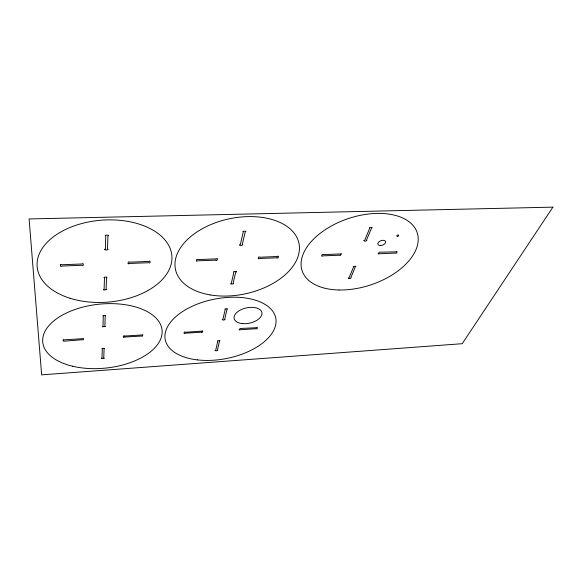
<?xml version="1.0" encoding="UTF-8"?>
<svg xmlns="http://www.w3.org/2000/svg" width="582" height="582" viewBox="0 0 582 582"><rect width="100%" height="100%" fill="white"/><g stroke="black" fill="none" stroke-linecap="round" stroke-linejoin="round"><path stroke-width="0.87" d="M341.285 253.876L340.143 255.571L339.662 255.214L322.763 255.862C320.828 257.775 321.911 253.192 323.214 254.589L341.285 253.905M124.461 336.047L141.681 334.985C143.405 333.442 142.859 337.444 141.586 336.04L124.395 337.065C123.093 338.826 122.729 334.766 124.461 336.047M236.408 271.823L235.71 272.296L233.127 283.252C235.324 284.249 228.631 284.46 231.294 283.339L233.848 272.376C232.131 271.925 235.834 270.637 236.408 271.823M201.518 332.198C203.096 333.399 203.016 329.543 201.728 331.158L185.2 332.242C184.254 330.685 183.155 334.73 185.032 333.224L201.518 332.177M128.135 263.508L128.746 263.893L129.459 263.457L148.796 262.715C150.491 264.446 150.745 259.441 148.927 261.427L129.546 262.191L128.884 261.813L128.244 262.155L128.135 263.508M239.617 244.942C240.082 246.273 244.084 244.942 242.294 244.396L245.211 232.029C248.099 230.799 240.861 230.923 243.232 232.087L240.351 244.462L239.617 244.942M276.988 257.848C278.545 259.274 279.047 254.705 277.396 256.495L259.645 257.251C258.772 255.367 257.113 260.241 259.325 258.466L276.996 257.819M60.361 264.795L60.426 266.2L61.045 266.498L61.794 266.061L82.033 265.283C84.012 267.073 83.539 261.951 82.026 263.973L61.75 264.774L61.066 264.381L60.361 264.795M216.017 260.161C217.588 261.762 218.112 256.88 216.278 258.866L197.778 259.601C196.607 257.717 195.501 262.693 197.56 260.838L216.017 260.132M63.205 339.903L63.256 341.008L63.802 341.227L82.353 339.728C84.201 341.059 83.561 336.949 82.353 338.702L63.205 339.881M101.414 358.381L104.338 358.221L103.778 357.93L104.083 348.967C106.462 347.927 100.009 348.283 102.272 349.084L101.995 358.054L101.414 358.359M102.359 326.713L105.451 326.575L104.862 326.24L105.204 316.215C107.685 315.066 100.773 315.488 103.283 316.324L102.978 326.357L102.359 326.713M103.465 289.69L104.098 290.054L106.753 289.589L106.128 289.203L106.513 277.847C109.227 276.632 101.785 276.959 104.476 277.941L104.12 289.29L103.465 289.69M104.673 249.387C105.167 250.791 109.656 249.562 107.503 248.878L107.946 235.994C110.835 234.662 102.934 234.895 105.771 236.059L105.371 248.951L104.68 249.322M378.198 253.817L395.542 253.075C396.495 254.625 398.153 250.02 396.109 251.875L379.413 252.166L378.213 253.767M239.209 329.812L256.16 328.721C257.571 329.936 257.848 326.087 256.466 327.71L240.075 328.481L239.209 329.812M348.392 278.123C348.822 279.258 352.125 277.992 350.873 277.599L355.231 267C357.901 265.901 351.659 266.076 353.521 267.08L349.105 277.679L348.4 278.094M363.976 240.65C364.274 241.857 368.02 240.657 366.514 240.104L371.505 228.202C374.372 227.067 367.817 227.06 369.701 228.26L364.739 240.162L363.99 240.592M215.136 350.437C215.624 351.448 218.803 350.284 217.464 349.978L219.45 341.241C221.8 340.252 215.798 340.579 217.777 341.358L215.74 350.102L215.136 350.437M222.288 319.613C222.768 320.718 226.129 319.533 224.739 319.14L226.958 309.406C229.461 308.365 223.161 308.606 225.198 309.508L222.928 319.242L222.288 319.613M552.9 207.141L462.203 343.7L41.649 374.859L29.1 218.948L552.9 207.141M72.394 366.18A59.968 32.112 -5.8 0 0 162.145 331.929A59.968 32.112 -5.8 0 0 72.655 310.337A59.968 32.112 -5.8 0 0 72.394 366.18M70.08 298.282A67.585 41.089 -4.5 0 0 171.952 258.335A67.585 41.089 -4.5 0 0 71.484 226.907A67.585 41.089 -4.5 0 0 70.08 298.282M210.051 294.907A63.111 38.361 -12 0 0 299.286 245.342A63.111 38.361 -12 0 0 202.281 228.741A63.111 38.361 -12 0 0 210.051 294.907M197.451 359.894A56.301 30.286 -11 0 0 275.803 318.339A56.301 30.286 -11 0 0 188.204 308.256A56.301 30.286 -11 0 0 197.451 359.894M242.396 323.614A14.223 7.792 -12.2 0 0 261.915 312.563A14.223 7.792 -12.2 0 0 239.704 310.395A14.223 7.792 -12.2 0 0 242.396 323.614M338.964 289.982A60.615 35.015 -18.3 0 0 417.454 233.513A60.615 35.015 -18.3 0 0 322.515 231.571A60.615 35.015 -18.3 0 0 338.964 289.982M397.411 236.343A1.033 0.597 -20.4 0 0 398.714 235.339A1.033 0.597 -20.4 0 0 397.099 235.361A1.033 0.597 -20.4 0 0 397.411 236.343M380.475 245.517A4.081 2.357 -19.5 0 0 385.582 241.552A4.081 2.357 -19.5 0 0 379.144 241.654A4.081 2.357 -19.5 0 0 380.475 245.517"/></g></svg>
